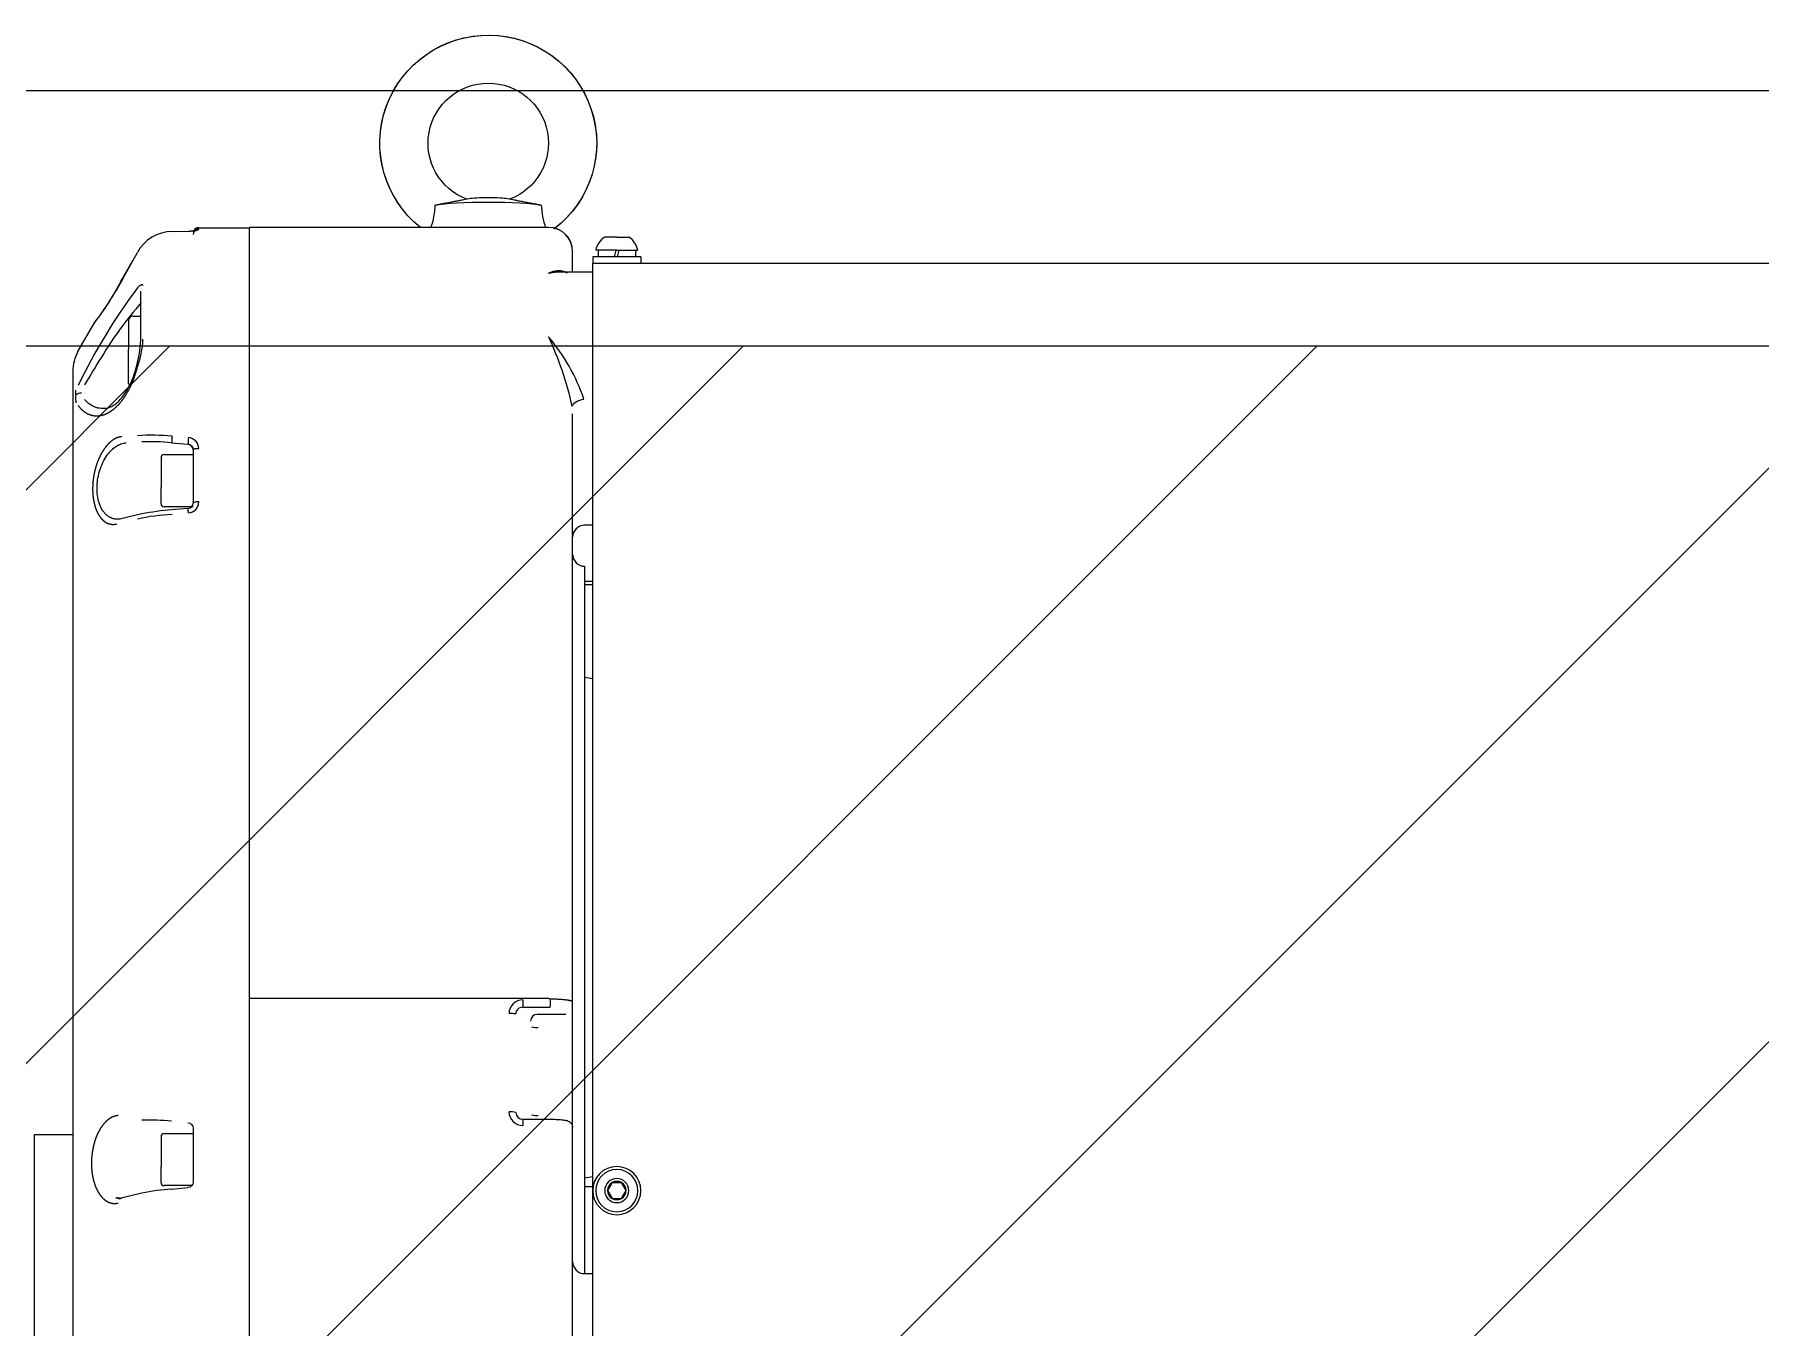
# Model space of a CAD drawing. Extents: x -599358 to 2865263, y -1062760 to 486533.
# Drawn here: x 259148 to 259823, y -692458 to -691952 of the extents above; entities that cross this region are included whole.
import ezdxf

# ---------------------------------------------------------------- set-up
doc = ezdxf.new("R2010")
doc.units = 0
doc.linetypes.add('DASH', pattern=[0.35, 0.25, -0.1])
for name, color, linetype in [('A-HATCH-1', 252, 'Continuous'), ('A-LIN-V', 9, 'Continuous'), ('A-SFCE', 30, 'Continuous'), ('EWHS5T6M-3', 7, 'Continuous'), ('FHSGH10105-主梁-04', 7, 'Continuous')]:
    doc.layers.add(name, color=color, linetype=linetype)

# ---------------------------------------------------------------- blocks, each defined once
blk = doc.blocks.new('G$C2C10B007')
at = {"layer": 'A-SFCE', "linetype": 'DASH'}
blk.add_line((-3050, 0), (3050, 0), dxfattribs=at)

msp = doc.modelspace()

# ---------------------------------------------------------------- hatches: boundary and pattern name
at = {"layer": 'A-HATCH-1'}
h = msp.add_hatch(dxfattribs=at)
h.set_pattern_fill('ANSI31', color=4, scale=100, angle=180)
h.set_pattern_definition([(45, (-1134739.83, -1271056.52), (-112.253202, 112.253202), [])])
h.paths.add_polyline_path([(261410.57, -692074.03), (253634.85, -692074.03), (253634.85, -692949.03), (261410.57, -692949.03)])

# ---------------------------------------------------------------- linework, layer by layer
at = {"color": 4}
msp.add_line((259232.04, -692027.61), (259232.04, -692027.73), dxfattribs=at)
at = {"layer": 'EWHS5T6M-3', "color": 4, "linetype": 'Continuous'}
for p, q in [((259315.32, -692016.83), (259317.98, -692016.32)), ((259333.1, -692016.32), (259335.77, -692016.83)), ((259212.24, -692027.73), (259232.04, -692027.73)), ((259212.24, -692027.73), (259232.04, -692027.73)), ((259349.11, -692027.61), (259232.04, -692027.61)), ((259232.04, -692045.53), (259232.04, -692027.61)), ((259299, -692027.61), (259232.04, -692027.61)), ((259232.04, -692045.53), (259232.04, -692028)), ((259201.83, -692029.16), (259208.22, -692029.06)), ((259201.83, -692029.16), (259208.22, -692029.06)), ((259375.83, -692031.39), (259371.11, -692031.39)), ((259375.83, -692031.39), (259380.54, -692031.39)), ((259379.46, -692031.39), (259379.46, -692031.39)), ((259181.6, -692049.03), (259186.43, -692040.66)), ((259181.6, -692049.03), (259186.43, -692040.66)), ((259183.43, -692046.09), (259188.22, -692037.42)), ((259183.43, -692046.09), (259188.22, -692037.42)), ((259358.54, -692045), (259358.54, -692037.11)), ((259358.54, -692045), (259358.54, -692037.11)), ((259385.26, -692039.09), (259366.4, -692039.09)), ((259366.4, -692039.09), (259366.4, -692041.6)), ((259366.4, -692083.24), (259366.4, -692041.6)), ((259366.4, -692041.6), (260280.97, -692041.6)), ((259366.4, -692045), (259366.4, -692041.6)), ((259366.4, -692041.6), (260280.97, -692041.6)), ((259375.83, -692036.57), (259367.58, -692036.57)), ((259368.52, -692036.57), (259368.52, -692039.09)), ((259375.51, -692036.57), (259374.84, -692039.09)), ((259375.83, -692036.57), (259384.08, -692036.57)), ((259376.14, -692039.09), (259376.81, -692036.57)), ((259383.13, -692036.57), (259383.13, -692039.09)), ((259385.26, -692039.09), (259385.26, -692041.6)), ((259232.04, -692070.43), (259232.04, -692045.53)), ((259232.04, -692070.43), (259232.04, -692045.53)), ((259352.97, -692045), (259366.4, -692045)), ((259358.54, -692045), (259366.4, -692045)), ((259189.52, -692071.79), (259189.52, -692052.52)), ((259164.98, -692076.17), (259171.55, -692064.69)), ((259164.98, -692076.17), (259171.55, -692064.69)), ((259171.25, -692065.25), (259171.57, -692064.8)), ((259171.25, -692065.25), (259171.57, -692064.8)), ((259184.74, -692064.17), (259184.74, -692075.36)), ((259186.63, -692062.29), (259189.52, -692062.29)), ((259184.74, -692088.69), (259184.74, -692075.36)), ((259232.04, -692328.67), (259232.04, -692070.43)), ((259232.04, -692329.47), (259232.04, -692070.43)), ((259162.9, -692083.98), (259162.9, -692097.48)), ((259162.9, -692083.98), (259162.9, -692097.48)), ((259366.4, -692486.37), (259366.4, -692083.24)), ((259164.1, -692093.19), (259164.19, -692091.34)), ((259162.9, -692097.48), (259162.9, -692337.27)), ((259162.9, -692097.48), (259162.9, -692337.27)), ((259358.54, -692330.77), (259358.54, -692100.62)), ((259201.64, -692111.94), (259208.03, -692112.49)), ((259208.03, -692112.49), (259208.03, -692112.46)), ((259210.04, -692114.64), (259210.04, -692135.47)), ((259197.46, -692121.27), (259197.47, -692121.28)), ((259197.47, -692117.76), (259197.47, -692129.42)), ((259198.73, -692116.51), (259210.04, -692116.51)), ((259197.47, -692135.68), (259197.47, -692129.42)), ((259197.47, -692132.17), (259197.46, -692132.17)), ((259189.93, -692139.77), (259181.81, -692141.71)), ((259210.04, -692136.94), (259198.73, -692136.94)), ((259208.03, -692137.62), (259201.64, -692138.17)), ((259366.4, -692144.2), (259363.26, -692144.2)), ((259363.26, -692160.24), (259363.26, -692349.14)), ((259366.4, -692166.25), (259363.26, -692166.25)), ((259363.26, -692167.32), (259366.4, -692167.32)), ((259363.26, -692203.58), (259366.4, -692204.13)), ((259232.04, -692471.93), (259232.04, -692329.47)), ((259349.11, -692329.47), (259232.04, -692329.47)), ((259232.04, -692471.93), (259232.04, -692330.3)), ((259358.54, -692332.96), (259358.54, -692330.77)), ((259162.9, -692337.27), (259162.9, -692476.21)), ((259162.9, -692337.27), (259162.9, -692382.6)), ((259339.08, -692332.84), (259349.8, -692332.84)), ((259355.87, -692335.62), (259344.71, -692335.62)), ((259358.54, -692340.96), (259358.54, -692332.96)), ((259358.54, -692375.4), (259358.54, -692340.96)), ((259363.26, -692349.14), (259363.26, -692437.09)), ((259339.08, -692376.66), (259349.11, -692376.66)), ((259358.54, -692379.98), (259358.54, -692375.4)), ((259147.97, -692382.6), (259162.9, -692382.6)), ((259147.97, -692492.6), (259147.97, -692382.6)), ((259147.97, -692382.6), (259162.9, -692382.6)), ((259147.97, -692406.17), (259147.97, -692382.6)), ((259197.47, -692383.49), (259197.47, -692395.14)), ((259198.73, -692382.23), (259210.04, -692382.23)), ((259210.04, -692380.2), (259210.04, -692401.23)), ((259358.54, -692472.07), (259358.54, -692379.92)), ((259197.46, -692386.99), (259197.47, -692387)), ((259197.47, -692397.89), (259197.46, -692397.9)), ((259197.47, -692401.4), (259197.47, -692395.14)), ((259366.4, -692399.21), (259363.26, -692399.77)), ((259189.93, -692405.58), (259182.4, -692407.38)), ((259209.51, -692402.66), (259198.73, -692402.66)), ((259201.64, -692403.97), (259208.03, -692403.41)), ((259363.26, -692403.03), (259366.4, -692403.03)), ((259374.01, -692401.46), (259372.2, -692404.6)), ((259372.2, -692404.6), (259374.01, -692407.74)), ((259374.01, -692401.46), (259377.64, -692401.46)), ((259379.46, -692404.6), (259377.64, -692401.46)), ((259377.64, -692407.74), (259379.46, -692404.6)), ((259374.01, -692407.74), (259377.64, -692407.74)), ((259363.26, -692437.09), (259366.4, -692437.09))]:
    msp.add_line(p, q, dxfattribs=at)
for centre, radius, start, end in [((259274.89, -692017.82), 29.92, 340.81659, 358.00721), ((259376.26, -692017.8), 29.99, 182.01886, 199.42999), ((259212.22, -692030.41), 2.18, 89.52095, 179.5128), ((259212.24, -692029.93), 2.2, 90, 168.97064), ((259212.24, -692029.93), 2.2, 90, 152.53821), ((259349.07, -692037.07), 9.47, 359.77121, 89.76937), ((259349.07, -692037.07), 9.47, 359.77121, 74.29133), ((259202.2, -692045.11), 15.95, 91.32274, 151.1911), ((259202.2, -692045.11), 15.95, 91.32274, 151.1911), ((259375.83, -692038.4), 8.45, 123.91171, 167.51453), ((259375.83, -692038.4), 8.45, 12.48547, 56.08829), ((259059.94, -691980.94), 139.62, 323.08559, 332.18533), ((259059.94, -691980.94), 139.62, 323.08559, 332.18533), ((259379.09, -692193.53), 238.02, 143.31247, 154.08463), ((259303.71, -692156.74), 151.4, 138.8203, 148.82171), ((259186.63, -692064.17), 1.89, 90, 180), ((259148.34, -692070.36), 41.23, 343.99012, 357.91371), ((259155.86, -692070.26), 34.53, 339.56136, 358.14451), ((259239.15, -692122.89), 121.84, 11.89776, 25.50146), ((259291.35, -692119.43), 75.74, 18.94878, 40.30873), ((259178.61, -692083.98), 15.71, 150.19854, 180), ((259178.61, -692083.98), 15.71, 150.19854, 180), ((259424.08, -692237.44), 296.24, 147.52169, 149.98788), ((259186.63, -692088.69), 1.89, 180, 212.87695), ((259173.26, -692094.49), 9.24, 171.95013, 191.24014), ((259166.38, -692096.31), 3.86, 91.0799, 126.08689), ((259193.67, -692197.69), 88.73, 84.72366, 93.52101), ((259250.64, -692114.24), 49.06, 174.26308, 177.31201), ((259192.56, -692201.98), 90.5, 84.24225, 91.66212), ((259257.11, -692114.86), 49.14, 174.19383, 177.19927), ((259207.87, -692114.66), 2.17, 0.51216, 85.77263), ((259207.87, -692114.24), 4.37, 0.37345, 85.36609), ((259198.73, -692117.76), 1.26, 90, 180), ((259198.73, -692135.68), 1.26, 180, 270), ((259207.87, -692135.45), 2.17, 274.22261, 359.49809), ((259207.87, -692135.03), 4.37, 274.6048, 359.64937), ((259206.92, -692230.14), 90.35, 93.23023, 101.94501), ((259208.54, -692232.14), 94.22, 94.20415, 101.39221), ((259186.87, -692140.78), 21.4, 3.74535, 8.51238), ((259363.26, -692148.91), 4.71, 90, 180), ((259363.26, -692155.53), 4.71, 180, 270), ((259339.04, -692335.33), 5.38, 89.5321, 179.37239), ((259412.57, -692331.39), 73.5, 178.8719, 181.1281), ((259349.09, -692330.63), 1.16, 56.56392, 88.84892), ((259349.58, -692329.97), 0.34, 4.93092, 64.48764), ((259330.83, -692330.57), 19.1, 353.18179, 1.87959), ((259334.16, -692346.52), 11.26, 79.09202, 92.54252), ((259338.97, -692335.52), 2.68, 87.63878, 178.68889), ((259344.77, -692338.31), 2.69, 91.36287, 180.15955), ((259344.66, -692328.29), 12.44, 259.73108, 271.90347), ((259192.44, -692468), 91, 84.20105, 91.57972), ((259334.17, -692384.91), 11.14, 79.01862, 92.61592), ((259339.04, -692373.71), 5.39, 180.68001, 270.4155), ((259339.07, -692373.89), 2.78, 181.57073, 270.36272), ((259344.56, -692364.04), 11.14, 259.01862, 272.61592), ((259198.73, -692383.49), 1.26, 90, 180), ((259375.83, -692404.6), 9.43, 0, 180), ((259375.83, -692404.6), 8.25, 0, 180), ((259375.83, -692404.6), 4.71, 0, 180), ((259208.67, -692498.48), 94.76, 94.25385, 101.4015), ((259198.73, -692401.4), 1.26, 180, 270), ((259375.83, -692404.6), 9.43, 180, 0), ((259375.83, -692404.6), 8.25, 180, 0), ((259375.83, -692404.6), 4.71, 180, 0), ((259375.83, -692404.6), 3.63, 120, 180), ((259375.83, -692404.6), 3.63, 180, 240), ((259375.83, -692404.6), 3.63, 60, 120), ((259375.83, -692404.6), 3.63, 0, 60), ((259375.83, -692404.6), 3.63, 300, 0), ((259181.21, -692403.5), 4.14, 253.46936, 275.53031), ((259375.83, -692404.6), 3.63, 240, 300), ((259363.26, -692432.38), 4.71, 180, 270)]:
    msp.add_arc(centre, radius, start, end, dxfattribs=at)
at = {"layer": 'EWHS5T6M-3', "color": 4, "linetype": 'Continuous', "extrusion": (0, 0, -1)}
for centre, major_axis, ratio, start_param, end_param in [((259325.54, -691994.64), (-42.43, 0), 0.996195, -0.894844, 4.064252), ((259325.54, -691994.64), (-42.43, 0), 0.996195, -0.894844, 4.049918), ((259325.54, -691994.64), (-23.57, 0), 0.996195, -1.211117, 4.35271), ((259325.54, -692019.68), (22.79, 0), 0.087156, 3.567796, 4.712389), ((259325.54, -692016.61), (8.3, 0), 0.087156, 3.565804, 4.712389), ((259325.54, -692016.61), (8.3, 0), 0.087156, 4.712389, 5.858974), ((259325.54, -692019.68), (22.79, 0), 0.087156, 4.712389, 5.856982), ((259362.99, -692097.59), (-4.64, -0.82), 0.579645, 0.23379, 1.672671), ((259207.8, -692114.64), (-2.24, -0.01), 0.981753, 1.67675, 3.141808), ((259207.84, -692380.2), (2.2, 0), 0.996195, 4.799655, 6.283185), ((259207.84, -692401.23), (-2.2, 0), 0.996195, 3.141593, 4.625123)]:
    msp.add_ellipse(centre, major_axis=major_axis, ratio=ratio, start_param=start_param, end_param=end_param, dxfattribs=at)
at = {"layer": 'EWHS5T6M-3', "color": 4, "linetype": 'Continuous'}
for points, degree, knots in [([(259304.79, -692018.86), (259304.96, -692018.83), (259305.29, -692018.77), (259305.78, -692018.67), (259306.26, -692018.58), (259306.73, -692018.49), (259307.19, -692018.4), (259307.65, -692018.31), (259308.1, -692018.23), (259308.54, -692018.14), (259309.18, -692018.02), (259310, -692017.87), (259310.99, -692017.68), (259311.92, -692017.5), (259313.14, -692017.26), (259314.28, -692017.04), (259315.09, -692016.88), (259315.38, -692016.82), (259315.42, -692016.81)], 3, [0, 0, 0, 0, 0.0291535, 0.0579, 0.0862636, 0.114267, 0.1419322, 0.1692799, 0.1963296, 0.2231, 0.2496083, 0.3142608, 0.3745184, 0.4399871, 0.4983658, 0.6233073, 0.6899846, 0.7009324, 0.7009324, 0.7009324, 0.7009324]), ([(259335.67, -692016.81), (259335.7, -692016.82), (259335.99, -692016.87), (259336.8, -692017.03), (259337.94, -692017.26), (259339.15, -692017.49), (259340.09, -692017.67), (259341.08, -692017.87), (259342.01, -692018.04), (259342.89, -692018.21), (259343.71, -692018.37), (259344.54, -692018.53), (259345.41, -692018.69), (259345.99, -692018.8), (259346.29, -692018.86)], 3, [0.2991535, 0.2991535, 0.2991535, 0.2991535, 0.3094943, 0.3759967, 0.5011338, 0.5596756, 0.6253853, 0.6856136, 0.7502717, 0.7981934, 0.8470118, 0.8968364, 0.9477883, 1, 1, 1, 1]), ([(259208.22, -692029.06), (259208.63, -692029.05), (259209.03, -692029.03), (259209.42, -692029.01), (259209.79, -692028.97), (259210.15, -692028.94), (259210.48, -692028.89), (259210.81, -692028.85), (259211.09, -692028.79), (259211.36, -692028.73), (259211.58, -692028.67), (259211.79, -692028.6), (259211.94, -692028.53), (259212.09, -692028.46), (259212.17, -692028.38), (259212.24, -692028.31), (259212.24, -692028.23)], 2, [0, 0, 0, 0.125, 0.125, 0.25, 0.25, 0.375, 0.375, 0.5, 0.5, 0.625, 0.625, 0.75, 0.75, 0.875, 0.875, 1, 1, 1]), ([(259208.22, -692029.06), (259208.63, -692029.05), (259209.03, -692029.03), (259209.42, -692029.01), (259209.79, -692028.97), (259210.05, -692028.95), (259210.29, -692028.92)], 2, [0, 0, 0, 0.125, 0.125, 0.25, 0.25, 0.3390193, 0.3390193, 0.3390193]), ([(259356.41, -692045.53), (259356.41, -692045.53), (259356.33, -692045.48), (259356.16, -692045.38), (259355.91, -692045.24), (259355.64, -692045.12), (259355.37, -692045.01), (259355.07, -692044.91), (259354.75, -692044.82), (259354.39, -692044.75), (259353.98, -692044.68), (259353.54, -692044.64), (259353.04, -692044.63), (259352.5, -692044.65), (259351.91, -692044.72), (259351.28, -692044.82), (259350.59, -692044.99), (259349.87, -692045.22), (259349.37, -692045.42), (259349.11, -692045.53)], 3, [0.3697018, 0.3697018, 0.3697018, 0.3697018, 0.3698202, 0.3948705, 0.42041, 0.4464403, 0.4729628, 0.4999791, 0.5295356, 0.5622689, 0.5981805, 0.6372718, 0.6795436, 0.7249968, 0.7736319, 0.8254494, 0.8804497, 0.9386332, 1, 1, 1, 1]), ([(259349.11, -692045.53), (259349.28, -692045.49), (259349.6, -692045.41), (259350.08, -692045.31), (259350.54, -692045.23), (259350.97, -692045.16), (259351.37, -692045.11), (259351.76, -692045.07), (259352.12, -692045.04), (259352.46, -692045.02), (259352.78, -692045.01), (259352.99, -692045), (259353.1, -692045), (259353.12, -692045)], 3, [0, 0, 0, 0, 0.0263006, 0.0514237, 0.0753694, 0.0981375, 0.1197282, 0.1401415, 0.1593774, 0.1774359, 0.1943171, 0.2100211, 0.2121854, 0.2121854, 0.2121854, 0.2121854]), ([(259181.6, -692049.04), (259180.18, -692051.5), (259178.74, -692053.93), (259176.48, -692057.7), (259175.6, -692059.14), (259174.82, -692060.4)], 3, [0, 0, 0, 0, 0.25, 0.25, 0.4283899, 0.4283899, 0.4283899, 0.4283899]), ([(259181.6, -692049.04), (259180.18, -692051.5), (259178.74, -692053.93), (259176.48, -692057.7), (259175.6, -692059.14), (259174.82, -692060.4)], 3, [0, 0, 0, 0, 0.25, 0.25, 0.4283899, 0.4283899, 0.4283899, 0.4283899]), ([(259190.37, -692050.4), (259190.37, -692050.37), (259190.37, -692050.31), (259190.35, -692050.24), (259190.32, -692050.18), (259190.28, -692050.13), (259190.22, -692050.1), (259190.16, -692050.07), (259190.09, -692050.06), (259190.01, -692050.06), (259189.92, -692050.07), (259189.81, -692050.1), (259189.67, -692050.15), (259189.47, -692050.25), (259189.19, -692050.42), (259188.89, -692050.66), (259188.56, -692050.95), (259188.33, -692051.2), (259188.22, -692051.33)], 3, [0, 0, 0, 0, 0.044827, 0.089649, 0.134508, 0.179451, 0.224519, 0.269756, 0.315205, 0.360909, 0.406908, 0.453243, 0.499955, 0.591439, 0.686942, 0.786723, 0.891009, 1, 1, 1, 1]), ([(259165, -692097.31), (259166.25, -692098.94), (259167.74, -692099.94), (259169.24, -692100.94), (259170.9, -692101.24), (259172.56, -692101.54), (259174.29, -692101.13), (259176.02, -692100.72), (259177.72, -692099.62), (259179.42, -692098.52), (259181.01, -692096.79), (259182.59, -692095.06), (259183.96, -692092.81), (259185.33, -692090.55), (259186.41, -692087.89), (259187.49, -692085.23), (259188.22, -692082.32)], 2, [0, 0, 0, 0.125, 0.125, 0.25, 0.25, 0.375, 0.375, 0.5, 0.5, 0.625, 0.625, 0.75, 0.75, 0.875, 0.875, 1, 1, 1]), ([(259175.31, -692098.51), (259176.32, -692098.34), (259178.19, -692097.95), (259181.69, -692095.18), (259184.59, -692090.97), (259186.76, -692086.08), (259187.52, -692083.37), (259187.97, -692081.74)], 3, [0, 0, 0, 0, 0.20239, 0.441275, 0.70926, 0.852292, 1, 1, 1, 1]), ([(259187.98, -692081.73), (259187.91, -692081.78), (259187.88, -692081.84), (259187.9, -692082.04), (259188.03, -692082.18), (259188.22, -692082.32)], 3, [0.6278283, 0.6278283, 0.6278283, 0.6278283, 0.7554749, 0.7554749, 1, 1, 1, 1]), ([(259177.15, -692098.24), (259176.79, -692098.33), (259175.99, -692098.48), (259174.75, -692098.56), (259173.68, -692098.47), (259172.86, -692098.33), (259172.28, -692098.18), (259171.68, -692097.98), (259171.05, -692097.71), (259170.4, -692097.37), (259169.76, -692096.97), (259169.15, -692096.53), (259168.59, -692096.06), (259168.06, -692095.56), (259167.73, -692095.2), (259167.56, -692095.02)], 3, [0.6081582, 0.6081582, 0.6081582, 0.6081582, 0.6495039, 0.6996717, 0.7500026, 0.7714521, 0.794378, 0.8187894, 0.8446945, 0.8721015, 0.9010181, 0.9268597, 0.9519691, 0.9763484, 1, 1, 1, 1]), ([(259182.17, -692109.52), (259181.17, -692109.59), (259180.16, -692110), (259179.15, -692110.42), (259178.18, -692111.17), (259177.2, -692111.91), (259176.29, -692112.96), (259175.39, -692114.01), (259174.59, -692115.32), (259173.79, -692116.63), (259173.13, -692118.14), (259172.47, -692119.66), (259171.97, -692121.32), (259171.48, -692122.97), (259171.18, -692124.71), (259170.87, -692126.44), (259170.77, -692128.18), (259170.66, -692129.92), (259170.76, -692131.59), (259170.86, -692133.26), (259171.16, -692134.8), (259171.46, -692136.34), (259171.94, -692137.68), (259172.43, -692139.02), (259173.08, -692140.1), (259173.74, -692141.19), (259174.53, -692141.98), (259175.33, -692142.77), (259176.23, -692143.23), (259177.14, -692143.69), (259178.11, -692143.81), (259179.09, -692143.92), (259180.09, -692143.68)], 2, [0, 0, 0, 0.0625, 0.0625, 0.125, 0.125, 0.1875, 0.1875, 0.25, 0.25, 0.3125, 0.3125, 0.375, 0.375, 0.4375, 0.4375, 0.5, 0.5, 0.5625, 0.5625, 0.625, 0.625, 0.6875, 0.6875, 0.75, 0.75, 0.8125, 0.8125, 0.875, 0.875, 0.9375, 0.9375, 1, 1, 1]), ([(259181.81, -692141.71), (259181.48, -692141.76), (259180.85, -692141.88), (259179.94, -692141.86), (259179.1, -692141.74), (259178.33, -692141.51), (259177.62, -692141.19), (259176.97, -692140.81), (259176.39, -692140.39), (259175.88, -692139.94), (259175.44, -692139.48), (259174.19, -692137.96), (259172.65, -692134.46), (259172.18, -692127.97), (259173.69, -692121.39), (259175.77, -692117.44), (259177.57, -692115.3), (259178.68, -692114.22), (259180.11, -692113.12), (259181.87, -692112.19), (259183.18, -692112.01), (259183.88, -692111.92)], 3, [0, 0, 0, 0, 0.033245, 0.064719, 0.094405, 0.122286, 0.148348, 0.172577, 0.194963, 0.215497, 0.234174, 0.250994, 0.381174, 0.499699, 0.614244, 0.74915, 0.778071, 0.817781, 0.868141, 0.928959, 1, 1, 1, 1]), ([(259212.24, -692114.22), (259211.95, -692114.22), (259211.67, -692114.23), (259211.13, -692114.27), (259210.89, -692114.3), (259210.48, -692114.38), (259210.32, -692114.43), (259210.1, -692114.53), (259210.04, -692114.58), (259210.04, -692114.64)], 3, [0, 0, 0, 0, 0.25, 0.25, 0.5, 0.5, 0.75, 0.75, 1, 1, 1, 1]), ([(259212.24, -692135.05), (259211.95, -692135.05), (259211.67, -692135.06), (259211.13, -692135.11), (259210.89, -692135.14), (259210.48, -692135.21), (259210.32, -692135.26), (259210.1, -692135.36), (259210.04, -692135.42), (259210.04, -692135.47)], 3, [0, 0, 0, 0, 0.25, 0.25, 0.5, 0.5, 0.75, 0.75, 1, 1, 1, 1]), ([(259358.54, -692330.77), (259358.54, -692330.75), (259358.54, -692330.72), (259358.51, -692330.68), (259358.47, -692330.63), (259358.42, -692330.59), (259358.36, -692330.55), (259358.29, -692330.51), (259358.2, -692330.47), (259358.11, -692330.43), (259358, -692330.4), (259357.89, -692330.36), (259357.78, -692330.33), (259357.65, -692330.3), (259357.52, -692330.27), (259357.39, -692330.24), (259357.26, -692330.21), (259357.12, -692330.18), (259356.98, -692330.16), (259356.84, -692330.13), (259356.7, -692330.11), (259356.56, -692330.09), (259356.42, -692330.07), (259356.28, -692330.05), (259356.14, -692330.03), (259355.86, -692330), (259355.43, -692329.95), (259354.81, -692329.89), (259354.15, -692329.83), (259353.47, -692329.79), (259352.75, -692329.75), (259352.01, -692329.71), (259351.26, -692329.69), (259350.5, -692329.67), (259349.98, -692329.67), (259349.73, -692329.67)], 3, [0, 0, 0, 0, 0.027471, 0.054365, 0.080681, 0.10642, 0.131582, 0.156167, 0.180175, 0.203606, 0.226459, 0.248735, 0.270434, 0.291556, 0.312101, 0.332068, 0.351458, 0.370272, 0.388508, 0.406167, 0.423249, 0.439754, 0.455681, 0.471032, 0.485806, 0.500003, 0.556902, 0.613462, 0.669684, 0.725569, 0.781119, 0.836335, 0.89122, 0.945774, 1, 1, 1, 1]), ([(259180.69, -692375.23), (259179.68, -692375.3), (259178.68, -692375.71), (259177.68, -692376.13), (259176.73, -692376.88), (259175.78, -692377.62), (259174.93, -692378.68), (259174.07, -692379.73), (259173.33, -692381.04), (259172.6, -692382.35), (259172.02, -692383.87), (259171.45, -692385.38), (259171.05, -692387.05), (259170.65, -692388.71), (259170.45, -692390.45), (259170.24, -692392.18), (259170.24, -692393.93), (259170.24, -692395.67), (259170.45, -692397.34), (259170.65, -692399.02), (259171.05, -692400.56), (259171.45, -692402.1), (259172.02, -692403.45), (259172.6, -692404.79), (259173.33, -692405.88), (259174.07, -692406.97), (259174.93, -692407.76), (259175.78, -692408.55), (259176.73, -692409.02), (259177.68, -692409.48), (259178.68, -692409.59), (259179.68, -692409.71), (259180.69, -692409.46)], 2, [0, 0, 0, 0.0625, 0.0625, 0.125, 0.125, 0.1875, 0.1875, 0.25, 0.25, 0.3125, 0.3125, 0.375, 0.375, 0.4375, 0.4375, 0.5, 0.5, 0.5625, 0.5625, 0.625, 0.625, 0.6875, 0.6875, 0.75, 0.75, 0.8125, 0.8125, 0.875, 0.875, 0.9375, 0.9375, 1, 1, 1]), ([(259339.08, -692376.67), (259339.08, -692376.63), (259339.08, -692376.67), (259339.08, -692376.88), (259339.08, -692377.06), (259339.08, -692377.51), (259339.08, -692377.79), (259339.08, -692378.41), (259339.08, -692378.75), (259339.08, -692379.1)], 3, [0, 0, 0, 0, 0.25, 0.25, 0.5, 0.5, 0.75, 0.75, 1, 1, 1, 1]), ([(259349.11, -692376.66), (259349.74, -692376.66), (259351.12, -692376.67), (259353.43, -692376.77), (259355.23, -692376.95), (259356.24, -692377.13), (259357.2, -692377.5), (259357.99, -692378.18), (259358.46, -692379.05), (259358.52, -692379.61), (259358.54, -692379.92)], 3, [0, 0, 0, 0, 0.127876, 0.328514, 0.539358, 0.689471, 0.783591, 0.862762, 0.935729, 1, 1, 1, 1]), ([(259181.55, -692407.51), (259181.48, -692407.51), (259181.12, -692407.55), (259180.53, -692407.53), (259180.01, -692407.47), (259179.78, -692407.42)], 3, [0.02891952, 0.02891952, 0.02891952, 0.02891952, 0.03559223, 0.06538625, 0.08931758, 0.08931758, 0.08931758, 0.08931758]), ([(259181.67, -692407.58), (259181.69, -692407.57), (259181.7, -692407.56), (259181.93, -692407.45), (259182.17, -692407.39), (259182.4, -692407.38)], 3, [0.727826, 0.727826, 0.727826, 0.727826, 0.75, 0.75, 1, 1, 1, 1])]:
    msp.add_open_spline(points, degree=degree, knots=knots, dxfattribs=at)
at = {"layer": 'FHSGH10105-主梁-04', "color": 4, "linetype": 'Continuous'}
msp.add_line((253625.82, -692074.03), (261410.57, -692074.03), dxfattribs=at)

# ---------------------------------------------------------------- block references
at = {"layer": 'A-LIN-V'}
msp.add_blockref('G$C2C10B007', (261410.57, -691974.03), dxfattribs=at)

doc.saveas('drawing.dxf')
